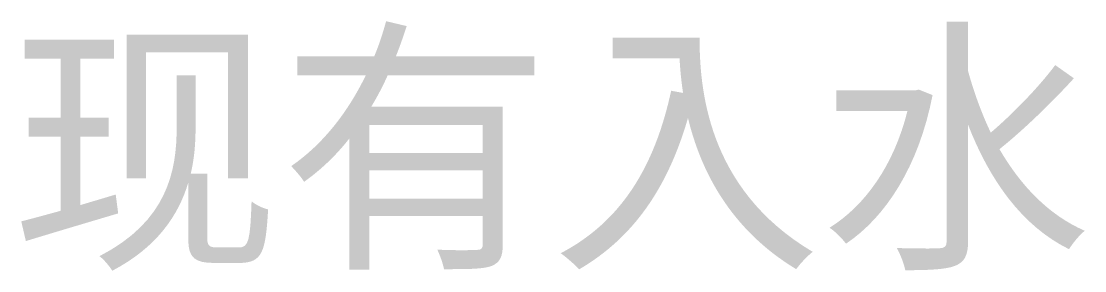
# Model space of a CAD drawing. Header units: millimetres. Extents: x -4600 to 229000, y -4300 to 19460.
# Drawn here: x 218212 to 219338, y 14411 to 14676 of the extents above; entities that cross this region are included whole.
import ezdxf

# ---------------------------------------------------------------- set-up
doc = ezdxf.new("R2010")
doc.units = ezdxf.units.MM
doc.header["$LTSCALE"] = 100
doc.layers.add('R2-LEGEND', color=7, linetype='Continuous', lineweight=18)

# ---------------------------------------------------------------- blocks, each defined once
blk = doc.blocks.new('A06_SHEET')
at = {"layer": 'R2-LEGEND'}
h = blk.add_hatch(color=256, dxfattribs=at)
edge = h.paths.add_edge_path()
edge.add_spline(control_points=[(18598.5, 14675.7), (18595.1, 14663.3), (18591.1, 14650.7), (18585.9, 14638.4)], knot_values=[0, 0, 0, 0, 1, 1, 1, 1], degree=3, periodic=0)
edge.add_line((18585.9, 14638.4), (18504.5, 14638.4))
edge.add_line((18504.5, 14638.4), (18504.5, 14618.4))
edge.add_line((18504.5, 14618.4), (18577, 14618.4))
edge.add_spline(control_points=[(18577, 14618.4), (18558.7, 14580.5), (18532.3, 14545.6), (18498, 14522.1)], knot_values=[0, 0, 0, 0, 1, 1, 1, 1], degree=3, periodic=0)
edge.add_spline(control_points=[(18498, 14522.1), (18502, 14518.1), (18508.8, 14510.3), (18511.7, 14505.5)], knot_values=[0, 0, 0, 0, 1, 1, 1, 1], degree=3, periodic=0)
edge.add_spline(control_points=[(18511.7, 14505.5), (18529.8, 14518.4), (18545.8, 14533.8), (18559.5, 14551.3)], knot_values=[0, 0, 0, 0, 1, 1, 1, 1], degree=3, periodic=0)
edge.add_line((18559.5, 14551.3), (18559.5, 14412.4))
edge.add_line((18559.5, 14412.4), (18580.8, 14412.4))
edge.add_line((18580.8, 14412.4), (18580.8, 14469.1))
edge.add_line((18580.8, 14469.1), (18700.8, 14469.1))
edge.add_line((18700.8, 14469.1), (18700.8, 14439.3))
edge.add_spline(control_points=[(18700.8, 14439.3), (18700.8, 14435), (18699.4, 14433.3), (18694.5, 14433.3)], knot_values=[0, 0, 0, 0, 1, 1, 1, 1], degree=3, periodic=0)
edge.add_spline(control_points=[(18694.5, 14433.3), (18689, 14433), (18671.6, 14432.7), (18652.7, 14433.6)], knot_values=[0, 0, 0, 0, 1, 1, 1, 1], degree=3, periodic=0)
edge.add_spline(control_points=[(18652.7, 14433.6), (18655.5, 14427.6), (18658.7, 14418.7), (18659.8, 14412.9)], knot_values=[0, 0, 0, 0, 1, 1, 1, 1], degree=3, periodic=0)
edge.add_spline(control_points=[(18659.8, 14412.9), (18684.5, 14412.9), (18700.2, 14412.9), (18709.7, 14416.1)], knot_values=[0, 0, 0, 0, 1, 1, 1, 1], degree=3, periodic=0)
edge.add_spline(control_points=[(18709.7, 14416.1), (18719.1, 14419.8), (18722, 14426.4), (18722, 14439)], knot_values=[0, 0, 0, 0, 1, 1, 1, 1], degree=3, periodic=0)
edge.add_line((18722, 14439), (18722, 14585.1))
edge.add_line((18722, 14585.1), (18582.8, 14585.1))
edge.add_spline(control_points=[(18582.8, 14585.1), (18589.3, 14596), (18595.1, 14606.9), (18600.2, 14618.4)], knot_values=[0, 0, 0, 0, 1, 1, 1, 1], degree=3, periodic=0)
edge.add_line((18600.2, 14618.4), (18755.5, 14618.4))
edge.add_line((18755.5, 14618.4), (18755.5, 14638.4))
edge.add_line((18755.5, 14638.4), (18608.8, 14638.4))
edge.add_spline(control_points=[(18608.8, 14638.4), (18613.1, 14649), (18616.8, 14659.9), (18620.3, 14670.5)], knot_values=[0, 0, 0, 0, 1, 1, 1, 1], degree=3, periodic=0)
edge.add_line((18620.3, 14670.5), (18598.5, 14675.7))
h.paths.add_polyline_path([(18580.8, 14517.8), (18700.8, 14517.8), (18700.8, 14487.7), (18580.8, 14487.7), (18580.8, 14517.8)], flags=0)
h.paths.add_polyline_path([(18580.8, 14536.1), (18580.8, 14565.6), (18700.8, 14565.6), (18700.8, 14536.1), (18580.8, 14536.1)], flags=0)
h = blk.add_hatch(color=256, dxfattribs=at)
edge = h.paths.add_edge_path()
edge.add_spline(control_points=[(19306.7, 14629.2), (19289.8, 14606.3), (19262, 14577.7), (19238.5, 14557.6)], knot_values=[0, 0, 0, 0, 1, 1, 1, 1], degree=3, periodic=0)
edge.add_spline(control_points=[(19238.5, 14557.6), (19228.8, 14578), (19220.8, 14600), (19214.5, 14622.7)], knot_values=[0, 0, 0, 0, 1, 1, 1, 1], degree=3, periodic=0)
edge.add_line((19214.5, 14622.7), (19214.5, 14675.1))
edge.add_line((19214.5, 14675.1), (19191.8, 14675.1))
edge.add_line((19191.8, 14675.1), (19191.8, 14442.4))
edge.add_spline(control_points=[(19191.8, 14442.4), (19191.8, 14437), (19189.8, 14435.3), (19184.1, 14435), (19178.4, 14434.7), (19160, 14434.7), (19139.1, 14435.3)], knot_values=[0, 0, 0, 0, 1, 1, 1, 2, 2, 2, 2], degree=3, periodic=0)
edge.add_spline(control_points=[(19139.1, 14435.3), (19142.6, 14429), (19146.9, 14418.1), (19148, 14411.8)], knot_values=[0, 0, 0, 0, 1, 1, 1, 1], degree=3, periodic=0)
edge.add_spline(control_points=[(19148, 14411.8), (19174.7, 14411.8), (19191, 14412.7), (19200.7, 14416.4)], knot_values=[0, 0, 0, 0, 1, 1, 1, 1], degree=3, periodic=0)
edge.add_spline(control_points=[(19200.7, 14416.4), (19210.5, 14420.4), (19214.5, 14427.3), (19214.5, 14442.4)], knot_values=[0, 0, 0, 0, 1, 1, 1, 1], degree=3, periodic=0)
edge.add_line((19214.5, 14442.4), (19214.5, 14565.9))
edge.add_spline(control_points=[(19214.5, 14565.9), (19237.4, 14506.9), (19271.8, 14458.5), (19321.3, 14434.1)], knot_values=[0, 0, 0, 0, 1, 1, 1, 1], degree=3, periodic=0)
edge.add_spline(control_points=[(19321.3, 14434.1), (19325.3, 14440.4), (19332.5, 14449.3), (19338, 14453.6)], knot_values=[0, 0, 0, 0, 1, 1, 1, 1], degree=3, periodic=0)
edge.add_spline(control_points=[(19338, 14453.6), (19299.8, 14470.2), (19270.1, 14501.5), (19247.7, 14540.1)], knot_values=[0, 0, 0, 0, 1, 1, 1, 1], degree=3, periodic=0)
edge.add_spline(control_points=[(19247.7, 14540.1), (19272.6, 14559.9), (19303.6, 14590), (19326.5, 14615.2)], knot_values=[0, 0, 0, 0, 1, 1, 1, 1], degree=3, periodic=0)
edge.add_line((19326.5, 14615.2), (19306.7, 14629.2))
h = blk.add_hatch(color=256, dxfattribs=at)
edge = h.paths.add_edge_path()
edge.add_line((18212.3, 14463.6), (18217.2, 14442.7))
edge.add_spline(control_points=[(18217.2, 14442.7), (18244.4, 14451), (18280.8, 14461.9), (18314.9, 14472)], knot_values=[0, 0, 0, 0, 1, 1, 1, 1], degree=3, periodic=0)
edge.add_line((18314.9, 14472), (18312.3, 14492))
edge.add_line((18312.3, 14492), (18274.8, 14480.8))
edge.add_line((18274.8, 14480.8), (18274.8, 14553.3))
edge.add_line((18274.8, 14553.3), (18304.9, 14553.3))
edge.add_line((18304.9, 14553.3), (18304.9, 14573.4))
edge.add_line((18304.9, 14573.4), (18274.8, 14573.4))
edge.add_line((18274.8, 14573.4), (18274.8, 14636.1))
edge.add_line((18274.8, 14636.1), (18310.6, 14636.1))
edge.add_line((18310.6, 14636.1), (18310.6, 14656.2))
edge.add_line((18310.6, 14656.2), (18215.8, 14656.2))
edge.add_line((18215.8, 14656.2), (18215.8, 14636.1))
edge.add_line((18215.8, 14636.1), (18254.1, 14636.1))
edge.add_line((18254.1, 14636.1), (18254.1, 14573.4))
edge.add_line((18254.1, 14573.4), (18220.1, 14573.4))
edge.add_line((18220.1, 14573.4), (18220.1, 14553.3))
edge.add_line((18220.1, 14553.3), (18254.1, 14553.3))
edge.add_line((18254.1, 14553.3), (18254.1, 14474.8))
edge.add_spline(control_points=[(18254.1, 14474.8), (18238.4, 14470.5), (18224.1, 14466.5), (18212.3, 14463.6)], knot_values=[0, 0, 0, 0, 1, 1, 1, 1], degree=3, periodic=0)
h = blk.add_hatch(color=256, dxfattribs=at)
edge = h.paths.add_edge_path()
edge.add_line((18376.8, 14618.4), (18376.8, 14563.1))
edge.add_spline(control_points=[(18376.8, 14563.1), (18376.8, 14518.1), (18367.6, 14463.9), (18295.1, 14426.7)], knot_values=[0, 0, 0, 0, 1, 1, 1, 1], degree=3, periodic=0)
edge.add_spline(control_points=[(18295.1, 14426.7), (18299.4, 14423.5), (18306.3, 14415.5), (18308.6, 14411.2)], knot_values=[0, 0, 0, 0, 1, 1, 1, 1], degree=3, periodic=0)
edge.add_spline(control_points=[(18308.6, 14411.2), (18356.1, 14436.1), (18378.8, 14470.2), (18389.1, 14504.6)], knot_values=[0, 0, 0, 0, 1, 1, 1, 1], degree=3, periodic=0)
edge.add_line((18389.1, 14504.6), (18389.1, 14444.2))
edge.add_spline(control_points=[(18389.1, 14444.2), (18389.1, 14424.7), (18396.5, 14419.5), (18416.6, 14419.5)], knot_values=[0, 0, 0, 0, 1, 1, 1, 1], degree=3, periodic=0)
edge.add_line((18416.6, 14419.5), (18442.9, 14419.5))
edge.add_spline(control_points=[(18442.9, 14419.5), (18467.6, 14419.5), (18471, 14431), (18473.6, 14476.3)], knot_values=[0, 0, 0, 0, 1, 1, 1, 1], degree=3, periodic=0)
edge.add_spline(control_points=[(18473.6, 14476.3), (18468.2, 14477.4), (18461.3, 14480.6), (18456.1, 14484.8)], knot_values=[0, 0, 0, 0, 1, 1, 1, 1], degree=3, periodic=0)
edge.add_spline(control_points=[(18456.1, 14484.8), (18454.7, 14443.9), (18453, 14435.9), (18442.9, 14435.9)], knot_values=[0, 0, 0, 0, 1, 1, 1, 1], degree=3, periodic=0)
edge.add_line((18442.9, 14435.9), (18419.5, 14435.9))
edge.add_spline(control_points=[(18419.5, 14435.9), (18411.4, 14435.9), (18409.1, 14437.9), (18409.1, 14446.2)], knot_values=[0, 0, 0, 0, 1, 1, 1, 1], degree=3, periodic=0)
edge.add_line((18409.1, 14446.2), (18409.1, 14514.1))
edge.add_line((18409.1, 14514.1), (18391.7, 14514.1))
edge.add_spline(control_points=[(18391.7, 14514.1), (18395.7, 14530.7), (18396.8, 14547.3), (18396.8, 14562.5)], knot_values=[0, 0, 0, 0, 1, 1, 1, 1], degree=3, periodic=0)
edge.add_line((18396.8, 14562.5), (18396.8, 14618.4))
edge.add_line((18396.8, 14618.4), (18376.8, 14618.4))
h.paths.add_polyline_path([(18323.8, 14661.6), (18323.8, 14509.2), (18344.4, 14509.2), (18344.4, 14642.7), (18431.2, 14642.7), (18431.2, 14509.2), (18452.4, 14509.2), (18452.4, 14661.6), (18323.8, 14661.6)], flags=0)
h = blk.add_hatch(color=256, dxfattribs=at)
edge = h.paths.add_edge_path()
edge.add_spline(control_points=[(18900.2, 14602), (18882.7, 14520.9), (18846.9, 14463.1), (18783.3, 14429.8)], knot_values=[0, 0, 0, 0, 1, 1, 1, 1], degree=3, periodic=0)
edge.add_spline(control_points=[(18783.3, 14429.8), (18789, 14425.8), (18799.1, 14417), (18802.8, 14412.7)], knot_values=[0, 0, 0, 0, 1, 1, 1, 1], degree=3, periodic=0)
edge.add_spline(control_points=[(18802.8, 14412.7), (18860.1, 14446.2), (18896.5, 14498.9), (18918, 14573.1)], knot_values=[0, 0, 0, 0, 1, 1, 1, 1], degree=3, periodic=0)
edge.add_spline(control_points=[(18918, 14573.1), (18931.1, 14518.7), (18961.8, 14455.6), (19032.6, 14412.9)], knot_values=[0, 0, 0, 0, 1, 1, 1, 1], degree=3, periodic=0)
edge.add_spline(control_points=[(19032.6, 14412.9), (19036.3, 14418.4), (19044.9, 14427.3), (19050, 14431.3)], knot_values=[0, 0, 0, 0, 1, 1, 1, 1], degree=3, periodic=0)
edge.add_spline(control_points=[(19050, 14431.3), (18936.9, 14498.3), (18930.3, 14607.2), (18930.3, 14658.2)], knot_values=[0, 0, 0, 0, 1, 1, 1, 1], degree=3, periodic=0)
edge.add_line((18930.3, 14658.2), (18838.3, 14658.2))
edge.add_line((18838.3, 14658.2), (18838.3, 14636.4))
edge.add_line((18838.3, 14636.4), (18909.1, 14636.4))
edge.add_spline(control_points=[(18909.1, 14636.4), (18909.6, 14625.5), (18910.8, 14613.2), (18912.8, 14599.7)], knot_values=[0, 0, 0, 0, 1, 1, 1, 1], degree=3, periodic=0)
edge.add_line((18912.8, 14599.7), (18900.2, 14602))
h = blk.add_hatch(color=256, dxfattribs=at)
edge = h.paths.add_edge_path()
edge.add_line((19075.2, 14602.3), (19075.2, 14580.5))
edge.add_line((19075.2, 14580.5), (19150.3, 14580.5))
edge.add_spline(control_points=[(19150.3, 14580.5), (19136, 14523.2), (19105.6, 14480.3), (19067.8, 14456.8)], knot_values=[0, 0, 0, 0, 1, 1, 1, 1], degree=3, periodic=0)
edge.add_spline(control_points=[(19067.8, 14456.8), (19073.2, 14453.6), (19081.5, 14445), (19085.3, 14439.9)], knot_values=[0, 0, 0, 0, 1, 1, 1, 1], degree=3, periodic=0)
edge.add_spline(control_points=[(19085.3, 14439.9), (19127.4, 14468.2), (19162.3, 14522.1), (19176.9, 14597.4)], knot_values=[0, 0, 0, 0, 1, 1, 1, 1], degree=3, periodic=0)
edge.add_line((19176.9, 14597.4), (19162.3, 14603.2))
edge.add_line((19162.3, 14603.2), (19158.3, 14602.3))
edge.add_line((19158.3, 14602.3), (19075.2, 14602.3))

msp = doc.modelspace()

# ---------------------------------------------------------------- block references
msp.add_blockref('A06_SHEET', (200000, 0))

doc.saveas('drawing.dxf')
